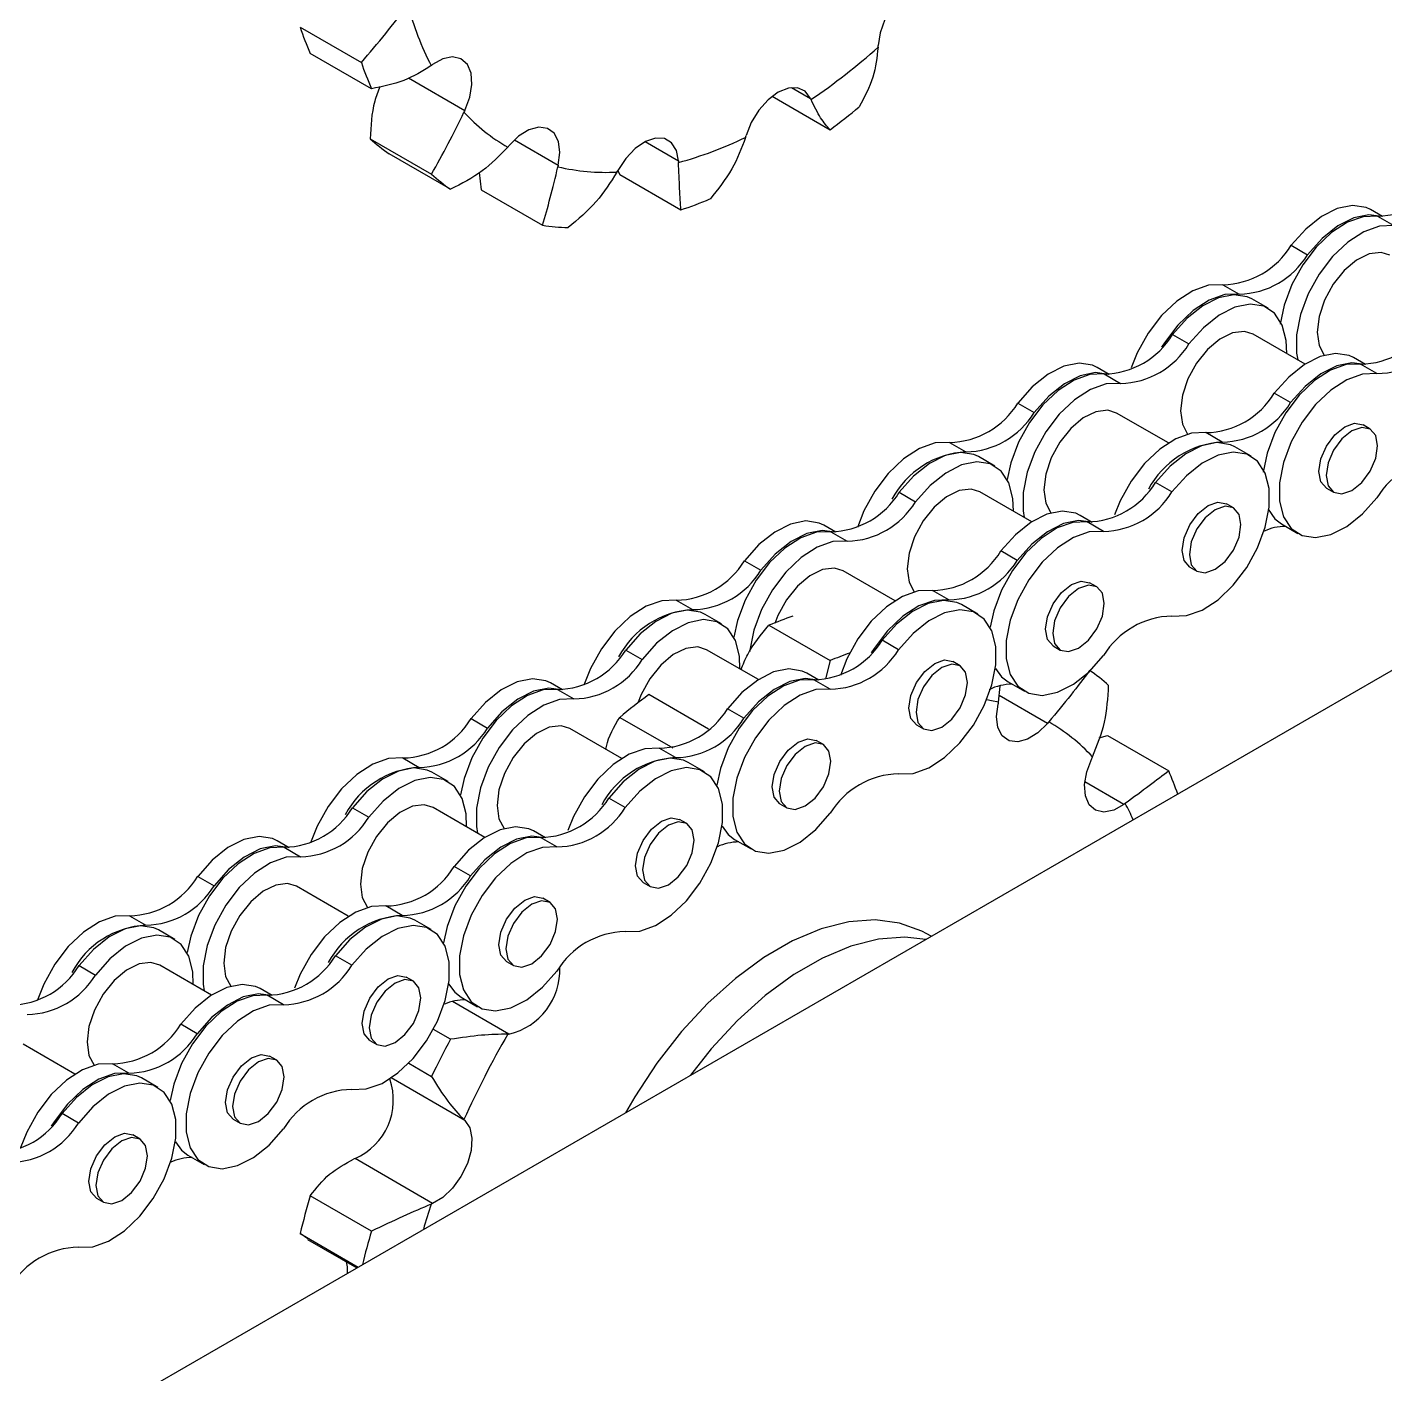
# Model space of a CAD drawing. Header units: metres. Extents: x 0 to 21025, y 0 to 14850.
# Drawn here: x 13465.8 to 13555, y 5690.9 to 5779.4 of the extents above; entities that cross this region are included whole.
import ezdxf

# ---------------------------------------------------------------- set-up
doc = ezdxf.new("R2010")
doc.units = ezdxf.units.M
doc.header["$LTSCALE"] = 25
doc.layers.add('SL4', color=4, linetype='Continuous')

msp = doc.modelspace()

# ---------------------------------------------------------------- linework, layer by layer
at = {"layer": 'SL4'}
for p, q in [((13171.252, 5515.305), (14108.151, 6056.165)), ((13483.724, 5779.374), (13487.744, 5777.053)), ((13488.408, 5775.331), (13484.387, 5777.652)), ((13490.842, 5776.037), (13494.543, 5773.9)), ((13516.014, 5775.406), (13517.253, 5774.69)), ((13514.741, 5774.832), (13518.545, 5772.636)), ((13488.333, 5772.038), (13492.354, 5769.716)), ((13497.815, 5771.97), (13500.687, 5770.311)), ((13506.386, 5771.849), (13508.575, 5770.586)), ((13493.601, 5768.72), (13489.58, 5771.041)), ((13504.585, 5769.976), (13504.722, 5769.688)), ((13495.48, 5769.811), (13495.626, 5768.673)), ((13504.722, 5769.688), (13508.743, 5767.366)), ((13495.626, 5768.673), (13499.646, 5766.352)), ((13554.847, 5766.922), (13554.047, 5767.384)), ((13554.515, 5766.951), (13555.589, 5766.33)), ((13548.842, 5765.041), (13549.917, 5764.42)), ((13544.352, 5762.449), (13545.427, 5761.828)), ((13547.324, 5760.897), (13546.249, 5761.517)), ((13541.044, 5759.174), (13542.119, 5758.554)), ((13549.751, 5757.233), (13546.344, 5759.199)), ((13553.731, 5757.198), (13552.931, 5757.66)), ((13536.886, 5756.554), (13536.087, 5757.016)), ((13536.554, 5756.582), (13537.629, 5755.962)), ((13554.474, 5756.606), (13553.399, 5757.226)), ((13548.801, 5754.696), (13547.726, 5755.317)), ((13530.882, 5754.673), (13531.957, 5754.052)), ((13540.771, 5752.049), (13537.364, 5754.015)), ((13554.024, 5752.963), (13553.558, 5753.232)), ((13526.392, 5752.08), (13527.466, 5751.46)), ((13544.311, 5752.104), (13543.236, 5752.725)), ((13529.363, 5750.529), (13528.289, 5751.149)), ((13546.208, 5751.173), (13545.133, 5751.793)), ((13541.003, 5748.83), (13539.928, 5749.45)), ((13523.084, 5748.806), (13524.159, 5748.185)), ((13531.79, 5746.864), (13528.383, 5748.831)), ((13551.16, 5749.077), (13551.626, 5748.809)), ((13545.044, 5747.779), (13544.578, 5748.048)), ((13535.77, 5746.83), (13534.971, 5747.291)), ((13536.513, 5746.237), (13535.438, 5746.858)), ((13548.194, 5746.723), (13549.269, 5746.103)), ((13518.926, 5746.186), (13518.126, 5746.647)), ((13518.594, 5746.214), (13519.668, 5745.593)), ((13530.841, 5744.328), (13529.766, 5744.948)), ((13512.921, 5744.304), (13513.996, 5743.684)), ((13522.81, 5741.68), (13519.403, 5743.647)), ((13542.18, 5743.893), (13542.645, 5743.624)), ((13526.351, 5741.736), (13525.276, 5742.356)), ((13536.063, 5742.595), (13535.598, 5742.863)), ((13508.431, 5741.712), (13509.506, 5741.092)), ((13528.248, 5740.804), (13527.173, 5741.425)), ((13511.403, 5740.16), (13510.328, 5740.781)), ((13514.524, 5740.064), (13518.545, 5737.743)), ((13523.043, 5738.461), (13521.968, 5739.082)), ((13533.199, 5738.709), (13533.665, 5738.44)), ((13505.123, 5738.437), (13506.198, 5737.817)), ((13513.83, 5736.496), (13510.423, 5738.463)), ((13518.545, 5737.743), (13518.242, 5736.557)), ((13517.81, 5736.462), (13517.01, 5736.923)), ((13527.083, 5737.41), (13526.617, 5737.679)), ((13500.965, 5735.817), (13500.166, 5736.279)), ((13518.553, 5735.869), (13517.478, 5736.49)), ((13529.615, 5735.006), (13529.724, 5736.07)), ((13530.234, 5736.355), (13531.308, 5735.734)), ((13500.633, 5735.845), (13501.708, 5735.225)), ((13510.555, 5733.243), (13506.632, 5735.508)), ((13532.829, 5733.62), (13529.66, 5735.449)), ((13512.88, 5733.959), (13511.805, 5734.58)), ((13494.961, 5733.936), (13496.036, 5733.315)), ((13504.85, 5731.312), (13501.443, 5733.279)), ((13504.722, 5734.016), (13508.201, 5732.007)), ((13524.219, 5733.525), (13524.685, 5733.256)), ((13518.103, 5732.226), (13517.637, 5732.495)), ((13536.216, 5732.674), (13536.77, 5732.813)), ((13536.77, 5732.813), (13540.79, 5730.492)), ((13508.39, 5731.367), (13507.315, 5731.988)), ((13490.471, 5731.344), (13491.545, 5730.723)), ((13510.287, 5730.436), (13509.212, 5731.056)), ((13493.442, 5729.792), (13492.368, 5730.412)), ((13537.848, 5728.291), (13535.278, 5729.774)), ((13487.163, 5728.069), (13488.238, 5727.449)), ((13495.869, 5726.128), (13492.462, 5728.094)), ((13505.082, 5728.093), (13504.007, 5728.713)), ((13515.239, 5728.341), (13515.705, 5728.072)), ((13509.123, 5727.042), (13508.657, 5727.311)), ((13499.849, 5726.093), (13499.05, 5726.555)), ((13483.005, 5725.449), (13482.205, 5725.911)), ((13482.673, 5725.477), (13483.747, 5724.857)), ((13500.592, 5725.501), (13499.517, 5726.121)), ((13512.273, 5725.987), (13513.348, 5725.366)), ((13477, 5723.567), (13478.075, 5722.947)), ((13494.92, 5723.591), (13493.845, 5724.212)), ((13486.889, 5720.943), (13483.482, 5722.91)), ((13506.259, 5723.156), (13506.724, 5722.888)), ((13500.142, 5721.858), (13499.677, 5722.127)), ((13472.51, 5720.975), (13473.585, 5720.355)), ((13490.43, 5720.999), (13489.355, 5721.619)), ((13475.482, 5719.423), (13474.407, 5720.044)), ((13492.327, 5720.068), (13491.252, 5720.688)), ((13525.186, 5719.627), (13524.909, 5719.787)), ((13487.122, 5717.724), (13486.047, 5718.345)), ((13469.202, 5717.701), (13470.277, 5717.08)), ((13477.909, 5715.759), (13474.502, 5717.726)), ((13497.278, 5717.972), (13497.744, 5717.703)), ((13491.162, 5716.674), (13490.696, 5716.942)), ((13481.889, 5715.725), (13481.089, 5716.186)), ((13482.632, 5715.132), (13481.557, 5715.753)), ((13494.313, 5715.618), (13495.387, 5714.998)), ((13497.446, 5713.194), (13493.727, 5715.341)), ((13476.959, 5713.223), (13475.884, 5713.843)), ((13488.298, 5712.788), (13488.764, 5712.519)), ((13493.601, 5712.858), (13492.48, 5713.505)), ((13468.929, 5710.575), (13465.522, 5712.542)), ((13472.469, 5710.631), (13471.394, 5711.251)), ((13482.182, 5711.489), (13481.716, 5711.758)), ((13490.859, 5711.286), (13492.354, 5710.423)), ((13474.366, 5709.699), (13473.291, 5710.32)), ((13494.543, 5707.523), (13489.704, 5710.317)), ((13469.161, 5707.356), (13468.086, 5707.976)), ((13479.318, 5707.604), (13479.784, 5707.335)), ((13473.202, 5706.305), (13472.736, 5706.574)), ((13476.352, 5705.25), (13477.427, 5704.629)), ((13492.428, 5702.071), (13487.33, 5705.014)), ((13470.338, 5702.42), (13470.803, 5702.151)), ((13488.408, 5700.252), (13484.387, 5702.573)), ((13483.724, 5700.085), (13487.53, 5697.888)), ((13484.233, 5699.744), (13483.724, 5700.085)), ((13484.212, 5699.708), (13487.448, 5697.841))]:
    msp.add_line(p, q, dxfattribs=at)
at = {"layer": 'SL4', "flags": 128}
for points in [[(13525.677, 5782.13), (13525.155, 5782.317), (13524.533, 5782.251), (13523.864, 5781.937), (13523.205, 5781.401), (13522.614, 5780.691), (13522.142, 5779.866), (13521.828, 5778.999), (13521.701, 5778.163)], [(13494.543, 5773.9), (13494.87, 5774.767), (13495.012, 5775.607), (13494.957, 5776.349), (13494.71, 5776.928), (13494.292, 5777.294), (13493.739, 5777.417), (13493.1, 5777.285), (13492.428, 5776.91)], [(13517.253, 5774.69), (13516.908, 5775.156), (13516.41, 5775.39), (13515.802, 5775.371), (13515.138, 5775.101), (13514.473, 5774.604), (13513.866, 5773.921), (13513.368, 5773.113), (13513.022, 5772.248)], [(13500.687, 5770.311), (13500.793, 5771.139), (13500.702, 5771.855), (13500.421, 5772.398), (13499.976, 5772.721), (13499.403, 5772.797), (13498.753, 5772.618), (13498.081, 5772.201), (13497.446, 5771.581)], [(13508.575, 5770.586), (13508.447, 5771.274), (13508.134, 5771.779), (13507.661, 5772.058), (13507.07, 5772.087), (13506.412, 5771.862), (13505.743, 5771.404), (13505.12, 5770.752), (13504.599, 5769.962)], [(13554.047, 5767.384), (13553.755, 5767.522), (13552.868, 5767.66), (13551.87, 5767.458), (13550.823, 5766.929), (13549.792, 5766.106), (13548.842, 5765.041)], [(13554.515, 5766.951), (13553.565, 5766.919), (13552.534, 5766.552), (13551.487, 5765.871), (13550.488, 5764.921), (13549.602, 5763.76), (13548.883, 5762.462), (13548.378, 5761.108), (13548.123, 5759.846)], [(13555.589, 5766.33), (13554.64, 5766.299), (13553.609, 5765.931), (13552.562, 5765.251), (13551.563, 5764.3), (13550.677, 5763.139), (13549.958, 5761.841), (13549.452, 5760.487), (13549.191, 5759.163), (13549.191, 5757.951), (13549.265, 5757.513)], [(13554.765, 5766.925), (13553.943, 5767.039), (13552.945, 5766.837), (13551.897, 5766.308), (13550.866, 5765.485), (13549.917, 5764.42)], [(13555.324, 5764.384), (13554.744, 5764.563), (13553.967, 5764.466), (13553.135, 5764.058), (13552.321, 5763.374), (13551.599, 5762.474), (13551.031, 5761.44), (13550.669, 5760.363), (13550.544, 5759.338)], [(13544.352, 5762.449), (13543.403, 5762.417), (13542.372, 5762.05), (13541.324, 5761.37), (13540.326, 5760.419), (13539.44, 5759.258), (13538.721, 5757.96), (13538.335, 5756.99)], [(13545.427, 5761.828), (13544.477, 5761.797), (13543.447, 5761.429), (13542.399, 5760.749), (13541.401, 5759.799), (13540.514, 5758.638), (13540.327, 5758.339)], [(13546.249, 5761.517), (13545.957, 5761.656), (13545.071, 5761.793), (13544.072, 5761.591), (13543.025, 5761.062), (13541.994, 5760.239), (13541.044, 5759.174)], [(13548.544, 5757.929), (13548.517, 5758.773), (13548.256, 5759.797), (13547.75, 5760.567), (13547.032, 5761.035), (13546.145, 5761.173), (13545.147, 5760.97), (13544.099, 5760.441), (13543.069, 5759.619), (13542.119, 5758.554)], [(13546.344, 5759.199), (13545.764, 5759.378), (13544.987, 5759.282), (13544.155, 5758.874), (13543.341, 5758.189), (13542.618, 5757.29), (13542.051, 5756.256), (13541.688, 5755.178), (13541.564, 5754.153)], [(13550.544, 5759.338), (13550.669, 5758.456), (13551.014, 5757.816)], [(13552.931, 5757.66), (13552.639, 5757.798), (13551.753, 5757.936), (13550.754, 5757.733), (13549.707, 5757.204), (13548.676, 5756.381), (13547.726, 5755.317)], [(13536.554, 5756.582), (13535.605, 5756.551), (13534.574, 5756.183), (13533.526, 5755.503), (13532.528, 5754.552), (13531.642, 5753.392), (13530.923, 5752.093), (13530.417, 5750.739), (13530.185, 5749.657)], [(13536.087, 5757.016), (13535.794, 5757.154), (13534.908, 5757.291), (13533.91, 5757.089), (13532.862, 5756.56), (13531.831, 5755.737), (13530.882, 5754.673)], [(13536.804, 5756.557), (13535.983, 5756.671), (13534.984, 5756.469), (13533.937, 5755.94), (13532.906, 5755.117), (13531.957, 5754.052)], [(13553.399, 5757.226), (13552.449, 5757.195), (13551.418, 5756.827), (13550.371, 5756.147), (13549.373, 5755.197), (13548.486, 5754.036), (13547.768, 5752.738), (13547.262, 5751.383), (13547.007, 5750.122)], [(13554.474, 5756.606), (13553.524, 5756.574), (13552.493, 5756.207), (13551.446, 5755.527), (13550.447, 5754.576), (13549.561, 5753.415), (13548.842, 5752.117), (13548.337, 5750.763), (13548.076, 5749.438), (13548.076, 5748.226), (13548.337, 5747.203), (13548.842, 5746.433), (13549.561, 5745.965), (13550.447, 5745.827), (13551.446, 5746.029), (13552.493, 5746.558), (13553.524, 5747.381), (13554.474, 5748.446)], [(13553.649, 5757.201), (13552.827, 5757.315), (13551.829, 5757.113), (13550.782, 5756.584), (13549.751, 5755.761), (13548.801, 5754.696)], [(13537.629, 5755.962), (13536.679, 5755.93), (13535.649, 5755.563), (13534.601, 5754.882), (13533.603, 5753.932), (13532.716, 5752.771), (13531.998, 5751.473), (13531.492, 5750.119), (13531.231, 5748.794), (13531.231, 5747.582), (13531.305, 5747.145)], [(13537.364, 5754.015), (13536.784, 5754.194), (13536.007, 5754.098), (13535.175, 5753.689), (13534.361, 5753.005), (13533.638, 5752.106), (13533.07, 5751.072), (13532.708, 5749.994), (13532.584, 5748.969)], [(13541.564, 5754.153), (13541.688, 5753.272), (13542.034, 5752.632)], [(13550.663, 5750.175), (13550.792, 5750.999), (13551.16, 5751.847), (13551.71, 5752.589), (13552.359, 5753.113), (13553.008, 5753.339), (13553.558, 5753.232)], [(13551.129, 5749.907), (13551.258, 5749.232), (13551.625, 5748.809), (13552.176, 5748.702), (13552.825, 5748.927), (13553.474, 5749.451), (13554.024, 5750.193), (13554.392, 5751.041), (13554.521, 5751.865), (13554.392, 5752.54), (13554.024, 5752.963), (13553.474, 5753.07), (13552.825, 5752.844), (13552.176, 5752.32), (13551.625, 5751.578), (13551.258, 5750.731), (13551.129, 5749.907)], [(13526.392, 5752.08), (13525.442, 5752.049), (13524.411, 5751.682), (13523.364, 5751.001), (13522.365, 5750.051), (13521.479, 5748.89), (13520.76, 5747.592), (13520.334, 5746.5)], [(13543.236, 5752.725), (13542.287, 5752.693), (13541.256, 5752.326), (13540.208, 5751.645), (13539.21, 5750.695), (13538.324, 5749.534), (13537.605, 5748.236), (13537.238, 5747.322)], [(13545.133, 5751.793), (13544.841, 5751.931), (13543.955, 5752.069), (13542.956, 5751.867), (13541.909, 5751.338), (13540.878, 5750.515), (13539.928, 5749.45)], [(13528.289, 5751.149), (13527.996, 5751.287), (13527.11, 5751.425), (13526.112, 5751.223), (13525.064, 5750.693), (13524.033, 5749.871), (13523.084, 5748.806)], [(13541.003, 5740.67), (13541.953, 5740.701), (13542.984, 5741.069), (13544.031, 5741.749), (13545.03, 5742.699), (13545.916, 5743.86), (13546.635, 5745.158), (13547.14, 5746.513), (13547.401, 5747.837), (13547.401, 5749.049), (13547.14, 5750.072), (13546.635, 5750.842), (13545.916, 5751.311), (13545.03, 5751.448), (13544.031, 5751.246), (13542.984, 5750.717), (13541.953, 5749.894), (13541.003, 5748.83)], [(13530.584, 5747.561), (13530.557, 5748.405), (13530.296, 5749.428), (13529.79, 5750.198), (13529.071, 5750.667), (13528.185, 5750.804), (13527.186, 5750.602), (13526.139, 5750.073), (13525.108, 5749.25), (13524.159, 5748.185)], [(13551.16, 5749.077), (13551.16, 5749.077), (13550.792, 5749.501), (13550.663, 5750.175)], [(13528.383, 5748.831), (13527.804, 5749.01), (13527.027, 5748.914), (13526.194, 5748.505), (13525.381, 5747.821), (13524.658, 5746.922), (13524.09, 5745.887), (13523.728, 5744.81), (13523.603, 5743.785)], [(13532.584, 5748.969), (13532.708, 5748.088), (13533.053, 5747.448)], [(13534.971, 5747.291), (13534.679, 5747.43), (13533.792, 5747.567), (13532.794, 5747.365), (13531.746, 5746.836), (13530.715, 5746.013), (13529.766, 5744.948)], [(13541.683, 5744.991), (13541.812, 5745.815), (13542.18, 5746.663), (13542.73, 5747.405), (13543.379, 5747.929), (13544.028, 5748.154), (13544.578, 5748.048)], [(13542.148, 5744.722), (13542.278, 5744.048), (13542.645, 5743.624), (13543.195, 5743.517), (13543.844, 5743.743), (13544.493, 5744.267), (13545.044, 5745.009), (13545.411, 5745.857), (13545.54, 5746.681), (13545.411, 5747.356), (13545.044, 5747.779), (13544.493, 5747.886), (13543.844, 5747.66), (13543.195, 5747.136), (13542.645, 5746.394), (13542.278, 5745.546), (13542.148, 5744.722)], [(13547.321, 5747.694), (13547.768, 5747.054), (13548.194, 5746.723)], [(13518.126, 5746.647), (13517.834, 5746.786), (13516.947, 5746.923), (13515.949, 5746.721), (13514.902, 5746.192), (13513.871, 5745.369), (13512.921, 5744.304)], [(13535.438, 5746.858), (13534.489, 5746.826), (13533.458, 5746.459), (13532.41, 5745.779), (13531.412, 5744.828), (13530.526, 5743.667), (13529.807, 5742.369), (13529.301, 5741.015), (13529.07, 5739.933)], [(13535.688, 5746.833), (13534.867, 5746.947), (13533.869, 5746.745), (13532.821, 5746.215), (13531.79, 5745.393), (13530.841, 5744.328)], [(13518.594, 5746.214), (13517.644, 5746.182), (13516.613, 5745.815), (13515.566, 5745.135), (13514.567, 5744.184), (13513.681, 5743.023), (13512.962, 5741.725), (13512.457, 5740.371), (13512.225, 5739.289)], [(13518.844, 5746.188), (13518.022, 5746.303), (13517.024, 5746.1), (13515.976, 5745.571), (13514.945, 5744.748), (13513.996, 5743.684)], [(13536.513, 5746.237), (13535.564, 5746.206), (13534.533, 5745.839), (13533.485, 5745.158), (13532.487, 5744.208), (13531.601, 5743.047), (13530.882, 5741.749), (13530.376, 5740.395), (13530.115, 5739.07), (13530.115, 5737.858), (13530.376, 5736.835), (13530.882, 5736.065), (13531.601, 5735.596), (13532.487, 5735.459), (13533.485, 5735.661), (13534.533, 5736.19), (13535.564, 5737.013), (13536.513, 5738.078)], [(13519.668, 5745.593), (13518.719, 5745.562), (13517.688, 5745.194), (13516.641, 5744.514), (13515.642, 5743.564), (13514.756, 5742.403), (13514.037, 5741.105), (13513.531, 5739.751), (13513.27, 5738.426), (13513.263, 5738.351)], [(13542.18, 5743.893), (13542.18, 5743.893), (13541.812, 5744.316), (13541.683, 5744.991)], [(13519.403, 5743.647), (13518.823, 5743.826), (13518.046, 5743.729), (13517.214, 5743.321), (13516.4, 5742.637), (13515.678, 5741.738), (13515.11, 5740.703), (13514.909, 5740.19)], [(13523.603, 5743.785), (13523.728, 5742.904), (13524.073, 5742.264)], [(13525.276, 5742.356), (13524.326, 5742.325), (13523.295, 5741.957), (13522.248, 5741.277), (13521.25, 5740.327), (13520.363, 5739.166), (13519.645, 5737.867), (13519.218, 5736.775)], [(13532.703, 5739.807), (13532.832, 5740.631), (13533.199, 5741.479), (13533.75, 5742.221), (13534.399, 5742.745), (13535.048, 5742.97), (13535.598, 5742.863)], [(13533.168, 5739.538), (13533.297, 5738.863), (13533.665, 5738.44), (13534.215, 5738.333), (13534.864, 5738.559), (13535.513, 5739.083), (13536.063, 5739.825), (13536.431, 5740.672), (13536.56, 5741.496), (13536.431, 5742.171), (13536.063, 5742.595), (13535.513, 5742.701), (13534.864, 5742.476), (13534.215, 5741.952), (13533.665, 5741.21), (13533.297, 5740.362), (13533.168, 5739.538)], [(13508.431, 5741.712), (13507.482, 5741.681), (13506.451, 5741.313), (13505.403, 5740.633), (13504.405, 5739.682), (13503.519, 5738.522), (13502.8, 5737.223), (13502.374, 5736.131)], [(13526.351, 5741.736), (13525.401, 5741.704), (13524.37, 5741.337), (13523.323, 5740.657), (13522.324, 5739.706), (13521.438, 5738.545), (13521.251, 5738.247)], [(13527.173, 5741.425), (13526.881, 5741.563), (13525.994, 5741.701), (13524.996, 5741.498), (13523.948, 5740.969), (13522.917, 5740.146), (13521.968, 5739.082)], [(13510.328, 5740.781), (13510.036, 5740.919), (13509.15, 5741.056), (13508.151, 5740.854), (13507.104, 5740.325), (13506.073, 5739.502), (13505.123, 5738.437)], [(13512.623, 5737.192), (13512.596, 5738.037), (13512.335, 5739.06), (13511.829, 5739.83), (13511.111, 5740.298), (13510.224, 5740.436), (13509.226, 5740.234), (13508.178, 5739.705), (13507.148, 5738.882), (13506.198, 5737.817)], [(13523.043, 5730.301), (13523.992, 5730.333), (13525.023, 5730.7), (13526.071, 5731.381), (13527.069, 5732.331), (13527.955, 5733.492), (13528.674, 5734.79), (13529.18, 5736.144), (13529.441, 5737.469), (13529.441, 5738.681), (13529.18, 5739.704), (13528.674, 5740.474), (13527.955, 5740.943), (13527.069, 5741.08), (13526.071, 5740.878), (13525.023, 5740.349), (13523.992, 5739.526), (13523.043, 5738.461)], [(13533.199, 5738.709), (13533.199, 5738.709), (13532.832, 5739.132), (13532.703, 5739.807)], [(13510.423, 5738.463), (13509.843, 5738.642), (13509.066, 5738.545), (13508.234, 5738.137), (13507.42, 5737.453), (13506.697, 5736.553), (13506.13, 5735.519), (13505.93, 5735.01)], [(13523.722, 5734.623), (13523.851, 5735.447), (13524.219, 5736.295), (13524.769, 5737.037), (13525.418, 5737.56), (13526.067, 5737.786), (13526.617, 5737.679)], [(13517.01, 5736.923), (13516.718, 5737.061), (13515.832, 5737.199), (13514.833, 5736.997), (13513.786, 5736.468), (13512.755, 5735.645), (13511.805, 5734.58)], [(13524.188, 5734.354), (13524.317, 5733.679), (13524.685, 5733.256), (13525.235, 5733.149), (13525.884, 5733.375), (13526.533, 5733.898), (13527.083, 5734.641), (13527.451, 5735.488), (13527.58, 5736.312), (13527.451, 5736.987), (13527.083, 5737.41), (13526.533, 5737.517), (13525.884, 5737.292), (13525.235, 5736.768), (13524.685, 5736.026), (13524.317, 5735.178), (13524.188, 5734.354)], [(13529.411, 5737.226), (13529.807, 5736.685), (13530.234, 5736.355)], [(13500.166, 5736.279), (13499.873, 5736.417), (13498.987, 5736.555), (13497.989, 5736.353), (13496.941, 5735.823), (13495.91, 5735.001), (13494.961, 5733.936)], [(13517.478, 5736.49), (13516.528, 5736.458), (13515.497, 5736.091), (13514.45, 5735.41), (13513.452, 5734.46), (13512.565, 5733.299), (13511.847, 5732.001), (13511.341, 5730.647), (13511.109, 5729.565)], [(13517.728, 5736.464), (13516.906, 5736.578), (13515.908, 5736.376), (13514.861, 5735.847), (13513.83, 5735.024), (13512.88, 5733.959)], [(13500.633, 5735.845), (13499.684, 5735.814), (13498.653, 5735.446), (13497.605, 5734.766), (13496.607, 5733.816), (13495.721, 5732.655), (13495.002, 5731.357), (13494.496, 5730.003), (13494.264, 5728.92)], [(13501.708, 5735.225), (13500.758, 5735.193), (13499.728, 5734.826), (13498.68, 5734.146), (13497.682, 5733.195), (13496.795, 5732.034), (13496.077, 5730.736), (13495.571, 5729.382), (13495.31, 5728.057), (13495.31, 5726.845), (13495.384, 5726.408)], [(13500.883, 5735.82), (13500.062, 5735.934), (13499.063, 5735.732), (13498.016, 5735.203), (13496.985, 5734.38), (13496.036, 5733.315)], [(13518.553, 5735.869), (13517.603, 5735.838), (13516.572, 5735.47), (13515.525, 5734.79), (13514.526, 5733.839), (13513.64, 5732.679), (13512.921, 5731.38), (13512.416, 5730.026), (13512.155, 5728.702), (13512.155, 5727.49), (13512.416, 5726.466), (13512.921, 5725.696), (13513.64, 5725.228), (13514.526, 5725.09), (13515.525, 5725.293), (13516.572, 5725.822), (13517.603, 5726.644), (13518.553, 5727.709)], [(13529.615, 5735.006), (13529.153, 5735.106), (13528.837, 5735.164)], [(13524.219, 5733.525), (13524.219, 5733.525), (13523.851, 5733.948), (13523.722, 5734.623)], [(13532.829, 5733.62), (13532.194, 5733), (13531.523, 5732.583), (13530.872, 5732.404), (13530.3, 5732.48), (13529.854, 5732.803), (13529.573, 5733.346), (13529.482, 5734.062), (13529.588, 5734.89)], [(13501.443, 5733.279), (13500.863, 5733.457), (13500.086, 5733.361), (13499.254, 5732.953), (13498.44, 5732.268), (13497.717, 5731.369), (13497.149, 5730.335), (13496.787, 5729.257), (13496.663, 5728.232)], [(13514.742, 5729.439), (13514.871, 5730.263), (13515.239, 5731.11), (13515.789, 5731.853), (13516.438, 5732.376), (13517.087, 5732.602), (13517.637, 5732.495)], [(13507.315, 5731.988), (13506.366, 5731.956), (13505.335, 5731.589), (13504.287, 5730.909), (13503.289, 5729.958), (13502.403, 5728.797), (13501.684, 5727.499), (13501.317, 5726.585)], [(13515.208, 5729.17), (13515.337, 5728.495), (13515.704, 5728.072), (13516.255, 5727.965), (13516.904, 5728.191), (13517.553, 5728.714), (13518.103, 5729.456), (13518.471, 5730.304), (13518.6, 5731.128), (13518.471, 5731.803), (13518.103, 5732.226), (13517.553, 5732.333), (13516.904, 5732.107), (13516.255, 5731.584), (13515.704, 5730.842), (13515.337, 5729.994), (13515.208, 5729.17)], [(13490.471, 5731.344), (13489.521, 5731.312), (13488.49, 5730.945), (13487.443, 5730.264), (13486.444, 5729.314), (13485.558, 5728.153), (13484.839, 5726.855), (13484.413, 5725.763)], [(13492.368, 5730.412), (13492.075, 5730.551), (13491.189, 5730.688), (13490.191, 5730.486), (13489.143, 5729.957), (13488.112, 5729.134), (13487.163, 5728.069)], [(13509.212, 5731.056), (13508.92, 5731.195), (13508.034, 5731.332), (13507.035, 5731.13), (13505.988, 5730.601), (13504.957, 5729.778), (13504.007, 5728.713)], [(13505.082, 5719.933), (13506.032, 5719.964), (13507.063, 5720.332), (13508.11, 5721.012), (13509.109, 5721.963), (13509.995, 5723.124), (13510.714, 5724.422), (13511.219, 5725.776), (13511.48, 5727.1), (13511.48, 5728.312), (13511.219, 5729.336), (13510.714, 5730.106), (13509.995, 5730.574), (13509.109, 5730.712), (13508.11, 5730.509), (13507.063, 5729.98), (13506.032, 5729.158), (13505.082, 5728.093)], [(13537.848, 5728.291), (13537.176, 5727.916), (13536.536, 5727.784), (13535.983, 5727.906), (13535.566, 5728.273), (13535.319, 5728.852), (13535.264, 5729.594), (13535.406, 5730.434), (13535.732, 5731.301)], [(13494.663, 5726.824), (13494.636, 5727.668), (13494.375, 5728.691), (13493.869, 5729.462), (13493.15, 5729.93), (13492.264, 5730.068), (13491.265, 5729.865), (13490.218, 5729.336), (13489.187, 5728.513), (13488.238, 5727.449)], [(13515.239, 5728.341), (13515.239, 5728.341), (13514.871, 5728.764), (13514.742, 5729.439)], [(13492.462, 5728.094), (13491.883, 5728.273), (13491.106, 5728.177), (13490.273, 5727.768), (13489.46, 5727.084), (13488.737, 5726.185), (13488.169, 5725.151), (13487.807, 5724.073), (13487.682, 5723.048)], [(13496.663, 5728.232), (13496.787, 5727.351), (13497.132, 5726.711)], [(13505.762, 5724.255), (13505.891, 5725.079), (13506.259, 5725.926), (13506.809, 5726.668), (13507.458, 5727.192), (13508.107, 5727.418), (13508.657, 5727.311)], [(13506.227, 5723.986), (13506.357, 5723.311), (13506.724, 5722.888), (13507.274, 5722.781), (13507.923, 5723.006), (13508.572, 5723.53), (13509.123, 5724.272), (13509.49, 5725.12), (13509.619, 5725.944), (13509.49, 5726.619), (13509.123, 5727.042), (13508.572, 5727.149), (13507.923, 5726.923), (13507.274, 5726.4), (13506.724, 5725.657), (13506.357, 5724.81), (13506.227, 5723.986)], [(13482.205, 5725.911), (13481.913, 5726.049), (13481.026, 5726.186), (13480.028, 5725.984), (13478.981, 5725.455), (13477.95, 5724.632), (13477, 5723.567)], [(13499.05, 5726.555), (13498.758, 5726.693), (13497.871, 5726.83), (13496.873, 5726.628), (13495.825, 5726.099), (13494.794, 5725.276), (13493.845, 5724.212)], [(13499.767, 5726.096), (13498.946, 5726.21), (13497.948, 5726.008), (13496.9, 5725.479), (13495.869, 5724.656), (13494.92, 5723.591)], [(13511.451, 5726.858), (13511.847, 5726.317), (13512.273, 5725.987)], [(13482.673, 5725.477), (13481.723, 5725.446), (13480.692, 5725.078), (13479.645, 5724.398), (13478.646, 5723.447), (13477.76, 5722.286), (13477.041, 5720.988), (13476.536, 5719.634), (13476.304, 5718.552)], [(13482.923, 5725.452), (13482.101, 5725.566), (13481.103, 5725.364), (13480.055, 5724.835), (13479.024, 5724.012), (13478.075, 5722.947)], [(13499.517, 5726.121), (13498.568, 5726.09), (13497.537, 5725.722), (13496.489, 5725.042), (13495.491, 5724.091), (13494.605, 5722.931), (13493.886, 5721.632), (13493.38, 5720.278), (13493.149, 5719.196)], [(13500.592, 5725.501), (13499.643, 5725.469), (13498.612, 5725.102), (13497.564, 5724.421), (13496.566, 5723.471), (13495.68, 5722.31), (13494.961, 5721.012), (13494.455, 5719.658), (13494.194, 5718.333), (13494.194, 5717.121), (13494.455, 5716.098), (13494.961, 5715.328), (13495.68, 5714.859), (13496.566, 5714.722), (13497.564, 5714.924), (13498.612, 5715.453), (13499.643, 5716.276), (13500.592, 5717.341)], [(13483.747, 5724.857), (13482.798, 5724.825), (13481.767, 5724.458), (13480.72, 5723.777), (13479.721, 5722.827), (13478.835, 5721.666), (13478.116, 5720.368), (13477.61, 5719.014), (13477.349, 5717.689), (13477.349, 5716.477), (13477.423, 5716.039)], [(13506.259, 5723.156), (13506.259, 5723.156), (13505.891, 5723.58), (13505.762, 5724.255)], [(13483.482, 5722.91), (13482.902, 5723.089), (13482.125, 5722.993), (13481.293, 5722.584), (13480.479, 5721.9), (13479.757, 5721.001), (13479.189, 5719.966), (13478.827, 5718.889), (13478.702, 5717.864)], [(13487.682, 5723.048), (13487.807, 5722.167), (13488.152, 5721.527)], [(13496.782, 5719.07), (13496.911, 5719.894), (13497.278, 5720.742), (13497.828, 5721.484), (13498.478, 5722.008), (13499.127, 5722.233), (13499.677, 5722.127)], [(13497.247, 5718.802), (13497.376, 5718.127), (13497.744, 5717.703), (13498.294, 5717.597), (13498.943, 5717.822), (13499.592, 5718.346), (13500.142, 5719.088), (13500.51, 5719.936), (13500.639, 5720.76), (13500.51, 5721.435), (13500.142, 5721.858), (13499.592, 5721.965), (13498.943, 5721.739), (13498.294, 5721.215), (13497.744, 5720.473), (13497.376, 5719.626), (13497.247, 5718.802)], [(13472.51, 5720.975), (13471.561, 5720.944), (13470.53, 5720.576), (13469.482, 5719.896), (13468.484, 5718.946), (13467.598, 5717.785), (13466.879, 5716.487), (13466.453, 5715.395)], [(13489.355, 5721.619), (13488.405, 5721.588), (13487.374, 5721.221), (13486.327, 5720.54), (13485.329, 5719.59), (13484.442, 5718.429), (13483.724, 5717.131), (13483.356, 5716.217)], [(13491.252, 5720.688), (13490.96, 5720.826), (13490.073, 5720.964), (13489.075, 5720.762), (13488.027, 5720.232), (13486.996, 5719.41), (13486.047, 5718.345)], [(13474.407, 5720.044), (13474.115, 5720.182), (13473.229, 5720.32), (13472.23, 5720.117), (13471.183, 5719.588), (13470.152, 5718.765), (13469.202, 5717.701)], [(13487.122, 5709.565), (13488.071, 5709.596), (13489.102, 5709.963), (13490.15, 5710.644), (13491.148, 5711.594), (13492.034, 5712.755), (13492.753, 5714.053), (13493.259, 5715.407), (13493.52, 5716.732), (13493.52, 5717.944), (13493.259, 5718.967), (13492.753, 5719.737), (13492.034, 5720.206), (13491.148, 5720.343), (13490.15, 5720.141), (13489.102, 5719.612), (13488.071, 5718.789), (13487.122, 5717.724)], [(13524.909, 5719.787), (13524.57, 5719.969), (13523.107, 5720.499), (13521.496, 5720.7), (13519.766, 5720.57), (13517.949, 5720.109), (13516.081, 5719.327), (13514.195, 5718.238), (13512.326, 5716.862), (13510.51, 5715.226), (13508.78, 5713.36), (13507.168, 5711.298), (13505.705, 5709.078), (13505.097, 5708.029)], [(13476.702, 5716.456), (13476.675, 5717.3), (13476.414, 5718.323), (13475.908, 5719.093), (13475.19, 5719.562), (13474.303, 5719.699), (13473.305, 5719.497), (13472.257, 5718.968), (13471.227, 5718.145), (13470.277, 5717.08)], [(13497.278, 5717.972), (13497.278, 5717.972), (13496.911, 5718.395), (13496.782, 5719.07)], [(13524.829, 5719.421), (13523.454, 5719.57), (13521.724, 5719.439), (13519.908, 5718.978), (13518.039, 5718.196), (13516.153, 5717.107), (13514.285, 5715.732), (13512.468, 5714.096), (13510.738, 5712.229), (13509.364, 5710.493)], [(13474.502, 5717.726), (13473.922, 5717.905), (13473.145, 5717.809), (13472.313, 5717.4), (13471.499, 5716.716), (13470.776, 5715.817), (13470.209, 5714.782), (13469.846, 5713.705), (13469.722, 5712.68)], [(13478.702, 5717.864), (13478.827, 5716.983), (13479.172, 5716.343)], [(13481.089, 5716.186), (13480.797, 5716.325), (13479.911, 5716.462), (13478.912, 5716.26), (13477.865, 5715.731), (13476.834, 5714.908), (13475.884, 5713.843)], [(13487.801, 5713.886), (13487.93, 5714.71), (13488.298, 5715.558), (13488.848, 5716.3), (13489.497, 5716.824), (13490.146, 5717.049), (13490.696, 5716.942)], [(13488.267, 5713.617), (13488.396, 5712.942), (13488.764, 5712.519), (13489.314, 5712.412), (13489.963, 5712.638), (13490.612, 5713.162), (13491.162, 5713.904), (13491.53, 5714.752), (13491.659, 5715.576), (13491.53, 5716.25), (13491.162, 5716.674), (13490.612, 5716.78), (13489.963, 5716.555), (13489.314, 5716.031), (13488.764, 5715.289), (13488.396, 5714.441), (13488.267, 5713.617)], [(13493.482, 5716.506), (13493.886, 5715.948), (13494.313, 5715.618)], [(13481.557, 5715.753), (13480.607, 5715.721), (13479.576, 5715.354), (13478.529, 5714.674), (13477.531, 5713.723), (13476.644, 5712.562), (13475.926, 5711.264), (13475.42, 5709.91), (13475.188, 5708.828)], [(13481.807, 5715.727), (13480.985, 5715.842), (13479.987, 5715.639), (13478.94, 5715.11), (13477.909, 5714.287), (13476.959, 5713.223)], [(13482.632, 5715.132), (13481.682, 5715.101), (13480.651, 5714.733), (13479.604, 5714.053), (13478.605, 5713.103), (13477.719, 5711.942), (13477, 5710.644), (13476.495, 5709.29), (13476.234, 5707.965), (13476.234, 5706.753), (13476.495, 5705.73), (13477, 5704.96), (13477.719, 5704.491), (13478.605, 5704.354), (13479.604, 5704.556), (13480.651, 5705.085), (13481.682, 5705.908), (13482.632, 5706.972)], [(13488.298, 5712.788), (13488.298, 5712.788), (13487.93, 5713.211), (13487.801, 5713.886)], [(13469.722, 5712.68), (13469.846, 5711.799), (13470.192, 5711.159)], [(13478.821, 5708.702), (13478.95, 5709.526), (13479.318, 5710.374), (13479.868, 5711.116), (13480.517, 5711.64), (13481.166, 5711.865), (13481.716, 5711.758)], [(13471.394, 5711.251), (13470.445, 5711.22), (13469.414, 5710.852), (13468.366, 5710.172), (13467.368, 5709.221), (13466.482, 5708.061), (13465.763, 5706.762), (13465.337, 5705.67)], [(13479.287, 5708.433), (13479.416, 5707.758), (13479.783, 5707.335), (13480.334, 5707.228), (13480.983, 5707.454), (13481.632, 5707.978), (13482.182, 5708.72), (13482.55, 5709.567), (13482.679, 5710.391), (13482.55, 5711.066), (13482.182, 5711.489), (13481.632, 5711.596), (13480.983, 5711.371), (13480.334, 5710.847), (13479.783, 5710.105), (13479.416, 5709.257), (13479.287, 5708.433)], [(13472.469, 5710.631), (13471.52, 5710.599), (13470.489, 5710.232), (13469.441, 5709.551), (13468.443, 5708.601), (13467.557, 5707.44), (13467.369, 5707.142)], [(13473.291, 5710.32), (13472.999, 5710.458), (13472.113, 5710.595), (13471.114, 5710.393), (13470.067, 5709.864), (13469.036, 5709.041), (13468.086, 5707.976)], [(13469.161, 5699.196), (13470.111, 5699.228), (13471.142, 5699.595), (13472.189, 5700.275), (13473.187, 5701.226), (13474.074, 5702.387), (13474.793, 5703.685), (13475.298, 5705.039), (13475.559, 5706.364), (13475.559, 5707.576), (13475.298, 5708.599), (13474.793, 5709.369), (13474.074, 5709.837), (13473.187, 5709.975), (13472.189, 5709.773), (13471.142, 5709.244), (13470.111, 5708.421), (13469.161, 5707.356)], [(13479.318, 5707.604), (13479.318, 5707.604), (13478.95, 5708.027), (13478.821, 5708.702)], [(13494.543, 5707.523), (13494.87, 5707.033), (13495.012, 5706.357), (13494.957, 5705.552), (13494.71, 5704.687), (13494.292, 5703.838), (13493.739, 5703.078), (13493.1, 5702.471), (13492.428, 5702.071)], [(13469.841, 5703.518), (13469.97, 5704.342), (13470.338, 5705.189), (13470.888, 5705.932), (13471.537, 5706.455), (13472.186, 5706.681), (13472.736, 5706.574)], [(13470.306, 5703.249), (13470.436, 5702.574), (13470.803, 5702.151), (13471.353, 5702.044), (13472.002, 5702.27), (13472.651, 5702.793), (13473.202, 5703.536), (13473.569, 5704.383), (13473.698, 5705.207), (13473.569, 5705.882), (13473.202, 5706.305), (13472.651, 5706.412), (13472.002, 5706.187), (13471.353, 5705.663), (13470.803, 5704.921), (13470.436, 5704.073), (13470.306, 5703.249)], [(13475.53, 5706.121), (13475.926, 5705.58), (13476.352, 5705.25)], [(13470.338, 5702.42), (13470.338, 5702.42), (13469.97, 5702.843), (13469.841, 5703.518)], [(13486.842, 5697.491), (13486.828, 5697.91), (13486.769, 5698.232)]]:
    msp.add_lwpolyline(points, dxfattribs=at)
at = {"layer": 'SL4'}
for centre, radius, start, end in [((13508.99, 5785.542), 18.788, 194.56516, 207.57792), ((13503.685, 5786.077), 21.057, 198.56036, 203.58272), ((13493.404, 5809.742), 42.48, 304.21208, 311.76073), ((13506.148, 5778.739), 15.563, 357.48189, 357.88052), ((13507.706, 5783.755), 21.057, 198.56036, 203.58272), ((13482.222, 5790.903), 17.319, 305.73297, 306.10417), ((13524.079, 5777.778), 7.491, 204.34005, 204.98909), ((13518.137, 5762.569), 26.173, 154.34682, 154.6287), ((13503.451, 5782.053), 12.195, 222.69497, 240.06194), ((13490.151, 5810.966), 47.701, 306.53069, 309.44212), ((13497.449, 5782.169), 13.629, 228.02205, 234.73486), ((13501.956, 5794.929), 25.328, 285.15927, 295.81933), ((13491.047, 5778.778), 22.925, 343.1418, 343.44972), ((13478.981, 5787.25), 24.217, 319.38552, 319.68238), ((13521.219, 5765.468), 21.095, 166.72832, 167.05379), ((13503.867, 5784.204), 14.372, 257.10915, 272.67181), ((13481.223, 5782.683), 26.614, 331.16528, 331.44405), ((13522.049, 5771.106), 13.484, 182.21308, 182.65169), ((13501.469, 5779.848), 13.629, 228.02205, 234.73486), ((13554.405, 5772.326), 5.376, 271.17027, 328.82435), ((13499.757, 5794.326), 28.417, 288.43308, 292.54552), ((13501.917, 5782.274), 16.083, 261.88493, 267.89604), ((13544.242, 5767.824), 5.376, 271.17027, 328.82435), ((13545.317, 5767.204), 5.376, 271.17027, 328.82435), ((13536.444, 5761.957), 5.376, 271.17027, 328.82435), ((13553.289, 5762.602), 5.376, 271.17027, 328.82435), ((13554.364, 5761.981), 5.376, 271.17027, 328.82435), ((13537.519, 5761.337), 5.376, 271.17027, 328.82435), ((13543.126, 5758.1), 5.376, 271.17027, 328.82435), ((13544.201, 5757.479), 5.376, 271.17027, 328.82435), ((13526.282, 5757.456), 5.376, 271.17027, 328.82435), ((13527.357, 5756.835), 5.376, 271.17027, 328.82435), ((13544.629, 5746.258), 5.855, 93.11014, 152.07323), ((13527.784, 5745.613), 5.855, 93.11014, 152.07323), ((13559.074, 5745.663), 5.376, 91.17027, 148.82435), ((13535.329, 5752.233), 5.376, 271.17027, 328.82435), ((13518.484, 5751.589), 5.376, 271.17027, 328.82435), ((13536.403, 5751.613), 5.376, 271.17027, 328.82435), ((13519.559, 5750.969), 5.376, 271.17027, 328.82435), ((13548.498, 5743.118), 3.446, 90.48436, 114.6516), ((13525.166, 5747.731), 5.376, 271.17027, 328.82435), ((13508.321, 5747.087), 5.376, 271.17027, 328.82435), ((13526.241, 5747.111), 5.376, 271.17027, 328.82435), ((13509.396, 5746.467), 5.376, 271.17027, 328.82435), ((13509.824, 5735.245), 5.855, 93.11014, 152.07323), ((13525.54, 5713.509), 28.749, 109.15668, 112.53034), ((13541.113, 5735.294), 5.376, 91.17027, 148.82435), ((13517.368, 5741.865), 5.376, 271.17027, 328.82435), ((13500.523, 5741.221), 5.376, 271.17027, 328.82435), ((13501.598, 5740.6), 5.376, 271.17027, 328.82435), ((13529.627, 5711.023), 28.926, 109.80676, 112.52561), ((13518.443, 5741.244), 5.376, 271.17027, 328.82435), ((13527.729, 5725.975), 13.629, 48.02205, 54.73486), ((13530.544, 5732.699), 3.497, 90.5767, 116.30742), ((13535.027, 5697.178), 47.701, 126.53069, 129.44212), ((13507.205, 5737.363), 5.376, 271.17027, 328.82435), ((13509.056, 5739.732), 21.095, 346.72832, 347.05379), ((13490.361, 5736.719), 5.376, 271.17027, 328.82435), ((13491.436, 5736.098), 5.376, 271.17027, 328.82435), ((13508.28, 5736.743), 5.376, 271.17027, 328.82435), ((13551.294, 5717.951), 24.217, 139.38552, 139.68238), ((13526.824, 5723.148), 12.195, 42.69497, 60.06194), ((13491.863, 5724.877), 5.855, 93.11014, 152.07323), ((13508.708, 5725.521), 5.855, 93.11014, 152.07323), ((13512.139, 5742.632), 26.173, 334.34682, 334.6287), ((13523.153, 5724.926), 5.376, 91.17027, 148.82435), ((13521.58, 5722.104), 20.962, 19.14095, 23.58838), ((13482.563, 5730.852), 5.376, 271.17027, 328.82435), ((13499.408, 5731.496), 5.376, 271.17027, 328.82435), ((13500.482, 5730.876), 5.376, 271.17027, 328.82435), ((13548.053, 5714.298), 17.319, 125.73297, 126.10417), ((13522.933, 5720.421), 16.975, 23.86215, 27.87306), ((13483.638, 5730.232), 5.376, 271.17027, 328.82435), ((13512.577, 5722.381), 3.446, 90.48436, 114.6516), ((13472.4, 5726.351), 5.376, 271.17027, 328.82435), ((13489.245, 5726.995), 5.376, 271.17027, 328.82435), ((13490.32, 5726.374), 5.376, 271.17027, 328.82435), ((13473.475, 5725.73), 5.376, 271.17027, 328.82435), ((13490.747, 5715.152), 5.855, 93.11014, 152.07323), ((13473.903, 5714.508), 5.855, 93.11014, 152.07323), ((13505.192, 5714.558), 5.376, 91.17027, 148.82435), ((13481.447, 5721.128), 5.376, 271.17027, 328.82435), ((13464.602, 5720.484), 5.376, 271.17027, 328.82435), ((13482.522, 5720.508), 5.376, 271.17027, 328.82435), ((13496.416, 5717.448), 4.377, 283.60967, 1.89352), ((13465.677, 5719.863), 5.376, 271.17027, 328.82435), ((13494.615, 5712.029), 3.431, 90.45504, 114.1266), ((13471.284, 5716.626), 5.376, 271.17027, 328.82435), ((13472.359, 5716.006), 5.376, 271.17027, 328.82435), ((13554.06, 5680.372), 68.635, 151.74964, 154.03393), ((13550.25, 5682.577), 61.11, 149.93061, 155.85297), ((13497.289, 5706.573), 6.623, 88.63483, 89.33941), ((13485.616, 5708.886), 4.234, 293.87164, 18.96499), ((13487.232, 5704.189), 5.376, 91.17027, 148.82435), ((13463.487, 5710.76), 5.376, 271.17027, 328.82435), ((13498.224, 5711.491), 5.413, 226.34362, 227.14968), ((13464.561, 5710.139), 5.376, 271.17027, 328.82435), ((13476.656, 5701.645), 3.446, 90.48439, 114.6521), ((13491.974, 5694.093), 11.868, 113.03868, 113.51627), ((13539.297, 5686.598), 57.187, 163.77857, 166.35839), ((13497.072, 5691.149), 11.868, 113.03868, 113.51627), ((13543.215, 5685.301), 53.558, 161.79796, 163.66608), ((13543.448, 5684.241), 57.322, 163.7801, 166.05679), ((13469.271, 5693.821), 5.376, 91.17027, 148.82435)]:
    msp.add_arc(centre, radius, start, end, dxfattribs=at)
for points, knots in [([(13487.744, 5777.053), (13488.282, 5777.682), (13489.325, 5778.904), (13490.323, 5780.193), (13490.806, 5780.817)], [0, 0, 0, 0, 0.515264, 1, 1, 1, 1]), ([(13521.696, 5778.055), (13521.62, 5777.394), (13521.461, 5776.03), (13520.797, 5774.775), (13520.455, 5774.128)], [0, 0, 0, 0, 0.484725, 1, 1, 1, 1]), ([(13492.337, 5776.844), (13491.752, 5776.482), (13490.546, 5775.736), (13489.135, 5775.469), (13488.408, 5775.331)], [0, 0, 0, 0, 0.484722, 1, 1, 1, 1]), ([(13488.957, 5775.471), (13488.836, 5775.151), (13488.418, 5774.05), (13488.368, 5772.873), (13488.333, 5772.038)], [0, 0, 0, 0, 0.290045, 1, 1, 1, 1]), ([(13518.545, 5772.636), (13518.342, 5772.857), (13517.946, 5773.286), (13517.503, 5774.18), (13517.289, 5774.613)], [0, 0, 0, 0, 0.515258, 1, 1, 1, 1]), ([(13492.354, 5769.716), (13492.72, 5770.367), (13493.432, 5771.63), (13494.143, 5773.081), (13494.488, 5773.784)], [0, 0, 0, 0, 0.5152633, 1, 1, 1, 1]), ([(13512.987, 5772.13), (13512.722, 5771.419), (13512.175, 5769.954), (13511.171, 5768.717), (13510.653, 5768.08)], [0, 0, 0, 0, 0.484735, 1, 1, 1, 1]), ([(13497.365, 5771.485), (13496.83, 5770.934), (13495.726, 5769.797), (13494.323, 5769.087), (13493.601, 5768.72)], [0, 0, 0, 0, 0.484736, 1, 1, 1, 1]), ([(13499.646, 5766.352), (13499.817, 5766.935), (13500.147, 5768.066), (13500.493, 5769.5), (13500.66, 5770.195)], [0, 0, 0, 0, 0.51526, 1, 1, 1, 1]), ([(13504.537, 5769.848), (13504.112, 5769.176), (13503.238, 5767.789), (13501.976, 5766.742), (13501.326, 5766.202)], [0, 0, 0, 0, 0.484736, 1, 1, 1, 1]), ([(13508.743, 5767.366), (13508.715, 5767.8), (13508.661, 5768.641), (13508.606, 5769.881), (13508.579, 5770.483)], [0, 0, 0, 0, 0.515254, 1, 1, 1, 1]), ([(13512.69, 5737.154), (13512.825, 5737.492), (13513.248, 5738.556), (13514.007, 5739.452), (13514.524, 5740.064)], [0, 0, 0, 0, 0.317726, 1, 1, 1, 1]), ([(13535.597, 5737.103), (13535.201, 5736.571), (13534.409, 5735.51), (13533.41, 5734.313), (13532.911, 5733.716)], [0, 0, 0, 0, 0.500529, 1, 1, 1, 1]), ([(13535.788, 5731.417), (13536.09, 5732.172), (13536.695, 5733.684), (13536.794, 5735.298), (13536.844, 5736.106)], [0, 0, 0, 0, 0.49948, 1, 1, 1, 1]), ([(13503.813, 5731.91), (13503.824, 5731.975), (13503.95, 5732.715), (13504.354, 5733.395), (13504.722, 5734.016)], [0, 0, 0, 0, 0.087179, 1, 1, 1, 1]), ([(13540.79, 5730.492), (13540.39, 5730.183), (13539.59, 5729.565), (13538.489, 5728.759), (13537.939, 5728.357)], [0, 0, 0, 0, 0.5001515, 1, 1, 1, 1]), ([(13497.365, 5713.195), (13496.812, 5713.186), (13495.706, 5713.167), (13494.303, 5712.961), (13493.601, 5712.858)], [0, 0, 0, 0, 0.499464, 1, 1, 1, 1]), ([(13492.354, 5710.423), (13492.71, 5709.849), (13493.42, 5708.702), (13494.132, 5707.951), (13494.488, 5707.575)], [0, 0, 0, 0, 0.500513, 1, 1, 1, 1]), ([(13484.387, 5702.573), (13484.787, 5703.079), (13485.587, 5704.091), (13486.688, 5704.68), (13487.239, 5704.975)], [0, 0, 0, 0, 0.500152, 1, 1, 1, 1]), ([(13492.337, 5702.031), (13491.734, 5701.768), (13490.526, 5701.241), (13489.115, 5700.582), (13488.408, 5700.252)], [0, 0, 0, 0, 0.499124, 1, 1, 1, 1])]:
    msp.add_open_spline(points, degree=3, knots=knots, dxfattribs=at)

doc.saveas('drawing.dxf')
